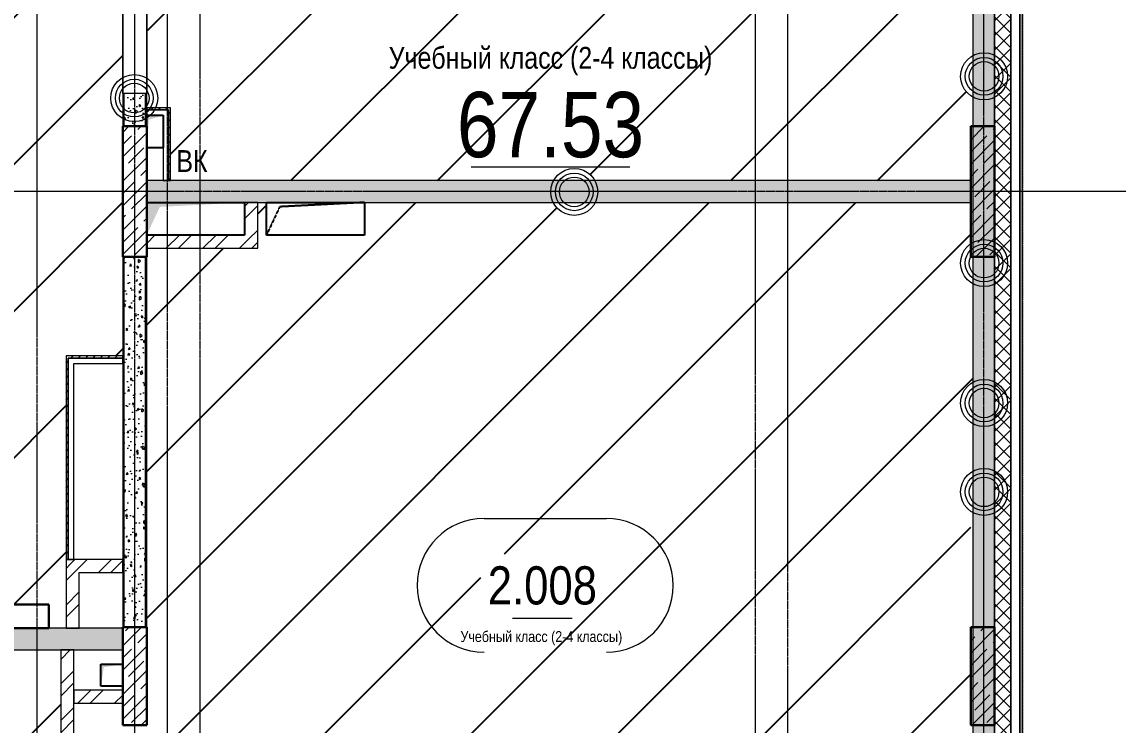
# Model space of a CAD drawing. Header units: millimetres. Extents: x 538266 to 1167394, y 114608 to 637157.
# Drawn here: x 840502 to 850572, y 160413 to 166871 of the extents above; entities that cross this region are included whole.
import ezdxf
from ezdxf.enums import TextEntityAlignment as Align

# ---------------------------------------------------------------- set-up
doc = ezdxf.new("R2010")
doc.units = ezdxf.units.MM
for name, pattern in [('CENTER2', [28.575, 19.05, -3.175, 3.175, -3.175]), ('DASHED', [19.05, 12.7, -6.35]), ('HIDDEN', [9.525, 6.35, -3.175]), ('HIDDEN2', [4.7625, 3.175, -1.5875])]:
    doc.linetypes.add(name, pattern=pattern)
doc.layers.get('Defpoints').update_dxf_attribs({"color": 140})
for name, color, linetype, lineweight, true_color in [('A-AREA', 7, 'Continuous', 15, 0x7f7f7f), ('МАГНИТЫ', 7, 'Continuous', 30, 0xd100d1), ('РД_Оси_100', 7, 'Continuous', 0, 0x525252), ('РД_проем_инж перемыч_фахверк', 7, 'Continuous', 18, 0xff1f1f)]:
    doc.layers.add(name, color=color, linetype=linetype, lineweight=lineweight, true_color=true_color)
for name, color, linetype, lineweight in [('АР_Area', 5, 'Continuous', 5), ('АР_Колонны', 70, 'Continuous', 30), ('АР_площадь пом', 5, 'Continuous', 5), ('АР_Стены ГКЛ', 1, 'Continuous', 15), ('АР_Стены ЖБ', 7, 'Continuous', 35), ('АР_Стены кирпич', 32, 'Continuous', 20), ('АР_Стены ПЕНОблок', 52, 'Continuous', 20), ('АР_Тонкая', 254, 'Continuous', 5), ('АР_Утеплитель', 31, 'Continuous', 0), ('АР_Штриховка', 8, 'Continuous', 0), ('ВК_Шахты', 5, 'Continuous', 9)]:
    doc.layers.add(name, color=color, linetype=linetype, lineweight=lineweight)
doc.layers.add('АР_Делит', color=120, linetype='Continuous', lineweight=0, plot=False)
doc.layers.add('РД_Проем', color=230, linetype='Continuous', lineweight=0, plot=False)
doc.layers.add('РД_Витраж_вн', color=7, linetype='Continuous', true_color=0x148aff)
doc.layers.add('ФВ-5', color=7, linetype='Continuous')
doc.styles.add('style1', font='ARIALN.TTF')
pattern_1 = [(95, (602274.53, 0), (140.09465, 117.55338), [19.05, -209.55]), (40, (602274.53, 0), (-160.01845, 110.17673), [15.24, -167.64058]), (145.45144, (602286.2, 9.8), (-19.9238, 227.7301), [16.19, -178.09024]), (91.1842, (602238.6, 35.92), (221.41024, 161.9534), [28.575, -314.325]), (141.63556, (602257.06, 49.42), (-7.0866, 342.82676), [24.28502, -267.1356]), (36.18415, (602238.6, 35.92), (-7.0866, 342.82676), [22.85997, -251.45973]), (66, (602265.55, 44.9), (179.51998, 34.89515), [19.05, -209.55]), (11, (602265.55, 44.9), (-86.53993, 173.9412), [15.24, -167.64]), (116.45145, (602280.51, 47.81), (92.98005, 208.83634), [16.19, -178.08994]), (82.5, (602274.53, 0), (-57.60547, 61.973414), [0, -165.608, 0, -170.18, 0, -168.275]), (52.5, (602274.53, 0), (-23.589727, 118.087), [0, -97.028, 0, -161.798, 0, -64.135]), (12.5, (602234.48, -40.05), (99.927863, 91.826196), [0, -63.5, 0, -198.12, 0, -262.89]), (2.5, (602216.52, -58.01), (86.763904, 122.72239), [0, -82.55, 0, -131.572, 0, -186.69])]

# ---------------------------------------------------------------- blocks, each defined once
blk = doc.blocks.new('MOK-МаркаПом_овал_ареал')
for p, q in [((-5.36, 6.14), (5.89, 6.14)), ((-2.75, -3), (2.75, -3))]:
    blk.add_line(p, q)
for centre, radius, start, end in [((-5.36, 0), 6.14, 90, 270), ((5.89, 0), 6.14, 270, 90), ((-7.41, 0), 7.16, 0, 0.001)]:
    blk.add_arc(centre, radius, start, end)
at = {"color": 0, "style": 'style1'}
blk.add_attdef('АР-ПОМЕЩЕНИЕ:НОМЕР', text='', height=3, dxfattribs=at).set_placement((0.26, 0), align=Align.MIDDLE)
at = {"layer": 'Defpoints', "color": 2, "style": 'style1'}
blk.add_attdef('АР-ПОМЕЩЕНИЕ:НАИМЕНОВАНИЕ', text='', height=1, dxfattribs=at).set_placement((-0.09, -4.81), align=Align.MIDDLE)
blk = doc.blocks.new('MOK-МаркаПомещения1')
at = {"layer": 'A-AREA', "color": 0}
blk.add_line((-3.651, -1.944), (3.649, -1.944), dxfattribs=at)
at = {"layer": 'A-AREA', "color": 0, "style": 'style1'}
blk.add_attdef('АР-ПОМЕЩЕНИЕ:ПЛОЩАДЬ', text='', height=3, dxfattribs=at).set_placement((0, 0), align=Align.MIDDLE)
at = {"layer": 'Defpoints', "style": 'style1', "flags": 8}
blk.add_attdef('АР-ПОМЕЩЕНИЕ:НАИМЕНОВАНИЕ', text='', height=1, dxfattribs=at).set_placement((0, 2.956), align=Align.MIDDLE)
blk = doc.blocks.new('2_этаж')
at = {"layer": 'АР_Стены ГКЛ', "linetype": 'Continuous', "lineweight": 0, "true_color": 0x000000}
h = blk.add_hatch(dxfattribs=at)
h.set_pattern_fill('ANSI31', color=18, scale=15, angle=-360, style=0)
h.set_pattern_definition([(45, (602274.53, 0), (-33.67596, 33.67596), [])])
h.paths.add_polyline_path([(685284, 166083), (685284, 166063), (685484, 166063), (685504, 166083)], flags=0)
h = blk.add_hatch(dxfattribs=at)
h.set_pattern_fill('ANSI31', color=18, scale=15, angle=-360, style=0)
h.set_pattern_definition([(45, (602274.53, 3e-11), (-33.67596, 33.67596), [])])
h.paths.add_polyline_path([(685504, 166083), (685484, 166063), (685484, 165413), (685504, 165413)], flags=0)
h = blk.add_hatch(dxfattribs=at)
h.set_pattern_fill('ANSI31', color=18, scale=15, style=0)
h.set_pattern_definition([(45, (602274.53, 1e-09), (-33.67596, 33.67596), [])])
h.paths.add_polyline_path([(684544, 163803), (684564, 163783), (685064, 163783), (685064, 163803)], flags=0)
h = blk.add_hatch(dxfattribs=at)
h.set_pattern_fill('ANSI31', color=18, scale=15, style=0)
h.set_pattern_definition([(45, (602274.53, -6e-11), (-33.67596, 33.67596), [])])
h.paths.add_polyline_path([(684544, 161933), (684564, 161933), (684564, 163783), (684544, 163803)], flags=0)
at = {"layer": 'АР_Штриховка', "linetype": 'Continuous', "lineweight": 0, "true_color": 0x000000}
h = blk.add_hatch(dxfattribs=at)
h.set_pattern_fill('AR-CONC', color=18, angle=-360, style=0)
h.set_pattern_definition([(50, (602274.53, 6e-11), (182.18467, -15.93909), [19.05, -209.55]), (355, (602274.53, 6e-11), (-35.24342, 191.05685), [15.24, -167.64058]), (100.45144, (602289.71, -1.33), (146.94125, 175.11775), [16.19001, -178.09024]), (46.1842, (602274.53, 50.8), (271.07904, -42.04233), [28.575, -314.325]), (96.63556, (602297.12, 47.3), (237.40413, 247.42612), [24.28502, -267.1356]), (351.18415, (602274.53, 50.8), (237.40413, 247.42612), [22.85997, -251.45973]), (21, (602299.93, 38.1), (151.61439, -102.2652), [19.05, -209.55]), (326, (602299.93, 38.1), (61.80203, 184.18797), [15.24, -167.64]), (71.451445, (602312.56, 29.58), (213.41642, 81.92277), [16.19001, -178.08994]), (37.5, (602274.53, 6e-11), (3.088603, 84.555039), [0, -165.608, 0, -170.18, 0, -168.275]), (7.5, (602274.53, 6e-11), (66.819663, 100.180575), [0, -97.028, 0, -161.798, 0, -64.135]), (327.5, (602217.89, 6e-11), (135.590595, -5.728744), [0, -63.5, 0, -198.12, 0, -262.89]), (317.5, (602192.49, 6e-11), (148.12918, 25.42649), [0, -82.55, 0, -131.572, 0, -186.69])])
h.paths.add_polyline_path([(693074, 190988), (692874, 191188), (692874, 156113), (693074, 156113)], flags=0)
h = blk.add_hatch(dxfattribs=at)
h.set_pattern_fill('ANSI37', color=18, scale=30, angle=-360, style=0)
h.set_pattern_definition([(45, (602274.53, 6e-11), (-67.35192, 67.35192), []), (135, (602274.53, 6e-11), (-67.35192, -67.35192), [])])
h.paths.add_polyline_path([(693224, 190838), (693074, 190988), (693074, 156113), (693224, 156113)], flags=0)
h = blk.add_hatch(dxfattribs=at)
h.set_pattern_fill('_U', color=18, angle=-360, style=0, pattern_type=0)
h.set_pattern_definition([(360, (602274.5291, 6e-11), (7e-16, 1), [])])
h.paths.add_polyline_path([(693329, 190733), (693304, 190758), (693304, 156113), (693329, 156113)], flags=0)
h = blk.add_hatch(dxfattribs=at)
h.set_pattern_fill('AR-CONC', color=18, angle=-315, style=0)
h.set_pattern_definition([(95, (602274.53, 0), (140.09465, 117.55338), [19.05, -209.55]), (40, (602274.53, 0), (-160.01845, 110.17673), [15.24, -167.64058]), (145.45144, (602286.2, 9.8), (-19.9238, 227.7301), [16.19, -178.09024]), (91.1842, (602238.6, 35.92), (221.41024, 161.9534), [28.575, -314.325]), (141.63556, (602257.06, 49.42), (-7.0866, 342.82676), [24.28502, -267.1356]), (36.18415, (602238.6, 35.92), (-7.0866, 342.82676), [22.85997, -251.45973]), (66, (602265.55, 44.9), (179.51998, 34.89515), [19.05, -209.55]), (11, (602265.55, 44.9), (-86.53993, 173.9412), [15.24, -167.64]), (116.45145, (602280.51, 47.81), (92.98005, 208.83634), [16.19, -178.08994]), (82.5, (602274.53, 0), (-57.60547, 61.973414), [0, -165.608, 0, -170.18, 0, -168.275]), (52.5, (602274.53, 0), (-23.589727, 118.087), [0, -97.028, 0, -161.798, 0, -64.135]), (12.5, (602234.48, -40.05), (99.927863, 91.826196), [0, -63.5, 0, -198.12, 0, -262.89]), (2.5, (602216.52, -58.01), (86.763904, 122.72239), [0, -82.55, 0, -131.572, 0, -186.69])])
h.paths.add_polyline_path([(685274, 169713), (685074, 169713), (685074, 169113), (685274, 169113)], flags=0)
h.paths.add_polyline_path([(685274, 166213), (685074, 166213), (685074, 165913), (685274, 165913)], flags=0)
h = blk.add_hatch(dxfattribs=at)
h.set_pattern_fill('AR-CONC', color=18, angle=405, style=0)
h.set_pattern_definition(pattern_1)
h.paths.add_polyline_path([(692854, 165213), (692854, 165413), (685284, 165413), (685284, 165213)], flags=0)
h = blk.add_hatch(dxfattribs=at)
h.set_pattern_fill('ANSI32', color=18, scale=25, angle=-360, style=0)
h.set_pattern_definition([(45, (602274.53, 3e-11), (-168.3798, 168.3798), []), (45, (602386.78, 3e-11), (-168.3798, 168.3798), [])])
h.paths.add_polyline_path([(686304, 165213), (686184, 165213), (686184, 164913), (686304, 164793)], flags=0)
h = blk.add_hatch(dxfattribs=at)
h.set_pattern_fill('ANSI32', color=18, scale=25, angle=-360, style=0)
h.set_pattern_definition([(45, (602274.53, 6e-11), (-168.3798, 168.3798), []), (45, (602386.78, 6e-11), (-168.3798, 168.3798), [])])
h.paths.add_polyline_path([(686304, 164793), (686184, 164913), (685284, 164913), (685284, 164793)], flags=0)
h = blk.add_hatch(dxfattribs=at)
h.set_pattern_fill('AR-CONC', color=18, angle=-315, style=0)
h.set_pattern_definition([(95, (602274.53, 3e-11), (140.09465, 117.55338), [19.05, -209.55]), (40, (602274.53, 3e-11), (-160.01845, 110.17673), [15.24, -167.64058]), (145.45144, (602286.2, 9.8), (-19.9238, 227.7301), [16.19, -178.09024]), (91.1842, (602238.6, 35.92), (221.41024, 161.9534), [28.575, -314.325]), (141.63556, (602257.06, 49.42), (-7.0866, 342.82676), [24.28502, -267.1356]), (36.18415, (602238.6, 35.92), (-7.0866, 342.82676), [22.85997, -251.45973]), (66, (602265.55, 44.9), (179.51998, 34.89515), [19.05, -209.55]), (11, (602265.55, 44.9), (-86.53993, 173.9412), [15.24, -167.64]), (116.45145, (602280.51, 47.81), (92.98005, 208.83634), [16.19, -178.08994]), (82.5, (602274.53, 3e-11), (-57.60547, 61.973414), [0, -165.608, 0, -170.18, 0, -168.275]), (52.5, (602274.53, 3e-11), (-23.589727, 118.087), [0, -97.028, 0, -161.798, 0, -64.135]), (12.5, (602234.48, -40.05), (99.927863, 91.826196), [0, -63.5, 0, -198.12, 0, -262.89]), (2.5, (602216.52, -58.01), (86.763904, 122.72239), [0, -82.55, 0, -131.572, 0, -186.69])])
h.paths.add_polyline_path([(685274, 164713), (685074, 164713), (685074, 161813), (685274, 161813)], flags=0)
h.paths.add_polyline_path([(685274, 161813), (685074, 161813), (685074, 161313), (685274, 161313)], flags=0)
h = blk.add_hatch(dxfattribs=at)
h.set_pattern_fill('ANSI32', color=18, scale=25, style=0)
h.set_pattern_definition([(45, (602274.53, -6e-11), (-168.3798, 168.3798), []), (45, (602386.78, -6e-11), (-168.3798, 168.3798), [])])
h.paths.add_polyline_path([(684664, 161813), (684544, 161933), (684544, 161303), (684664, 161303)], flags=0)
h = blk.add_hatch(dxfattribs=at)
h.set_pattern_fill('ANSI32', color=18, scale=25, style=0)
h.set_pattern_definition([(45, (602274.53, 0), (-168.3798, 168.3798), []), (45, (602386.78, 0), (-168.3798, 168.3798), [])])
h.paths.add_polyline_path([(684544, 161933), (684664, 161813), (685064, 161813), (685064, 161933)], flags=0)
h = blk.add_hatch(dxfattribs=at)
h.set_pattern_fill('AR-CONC', color=18, angle=405, style=0)
h.set_pattern_definition(pattern_1)
h.paths.add_polyline_path([(685064, 161103), (685064, 161303), (684664, 161303), (684664, 161103)], flags=0)
h.paths.add_polyline_path([(684664, 161103), (684664, 161303), (683844, 161303), (683844, 161103)], flags=0)
h.paths.add_polyline_path([(681844, 161103), (681844, 161303), (681184, 161303), (681184, 161103)], flags=0)
h.paths.add_polyline_path([(681184, 161103), (681184, 161303), (680774, 161303), (680724, 161237), (680774, 161103)], flags=0)
h = blk.add_hatch(dxfattribs=at)
h.set_pattern_fill('ANSI32', color=18, scale=25, style=0)
h.set_pattern_definition([(45, (602274.53, -3e-11), (-168.3798, 168.3798), []), (45, (602386.78, -3e-11), (-168.3798, 168.3798), [])])
h.paths.add_polyline_path([(684494, 158493), (684614, 158613), (684614, 158693), (684494, 158693)], flags=0)
h.paths.add_polyline_path([(684494, 159293), (684614, 159293), (684614, 159413), (684494, 159413)], flags=0)
h.paths.add_polyline_path([(684494, 160013), (684614, 160013), (684614, 161104), (684494, 161104)], flags=0)
h = blk.add_hatch(dxfattribs=at)
h.set_pattern_fill('ANSI32', color=18, scale=25, style=0)
h.set_pattern_definition([(45, (602274.53, 3e-09), (-168.3798, 168.3798), []), (45, (602386.78, 3e-09), (-168.3798, 168.3798), [])])
h.paths.add_polyline_path([(684614, 160733), (684614, 160613), (685064, 160613), (685064, 160733)], flags=0)
at = {"color": 18, "linetype": 'Continuous', "true_color": 0x000000}
for p, q in [((685284, 165713), (685284, 166013)), ((685284, 166013), (685434, 166013)), ((685284, 165713), (685284, 166013)), ((685284, 166013), (685434, 166013)), ((685434, 166013), (685434, 165713)), ((685434, 166013), (685434, 165713)), ((685434, 165713), (685284, 165713)), ((685434, 165713), (685284, 165713)), ((685284, 164913), (685284, 165213)), ((685284, 165213), (686184, 165213)), ((685284, 164913), (685284, 165213)), ((685284, 165213), (686184, 165213)), ((686184, 165213), (686184, 164913)), ((686184, 165213), (686184, 164913)), ((686184, 164913), (685284, 164913)), ((686184, 164913), (685284, 164913)), ((684864, 160772), (684864, 160972)), ((684864, 160972), (685064, 160972)), ((684864, 160772), (684864, 160972)), ((684864, 160972), (685064, 160972)), ((685064, 160972), (685064, 160772)), ((685064, 160972), (685064, 160772)), ((685064, 160772), (684864, 160772)), ((685064, 160772), (684864, 160772))]:
    blk.add_line(p, q, dxfattribs=at)
at = {"color": 18, "linetype": 'HIDDEN', "ltscale": 0.07, "true_color": 0x000000}
for p, q in [((686384, 165213), (687284, 165213)), ((686384, 164913), (686384, 165213)), ((686384, 165213), (687284, 165213)), ((686384, 164913), (686384, 165213)), ((686506, 165173), (686384, 164913)), ((686506, 165173), (686384, 164913)), ((687284, 165213), (686506, 165173)), ((687284, 165213), (686506, 165173)), ((687284, 165213), (687284, 164913)), ((687284, 165213), (687284, 164913)), ((687284, 164913), (686384, 164913)), ((687284, 164913), (686384, 164913))]:
    blk.add_line(p, q, dxfattribs=at)
at = {"color": 18, "linetype": 'Continuous', "true_color": 0x000000}
for points in [[(685284, 165713), (685284, 166013), (685304, 165972), (685434, 166013)], [(685284, 165713), (685284, 166013), (685304, 165972), (685434, 166013)], [(685284, 164913), (685284, 165213), (685405, 165172), (686184, 165213)], [(685284, 164913), (685284, 165213), (685405, 165172), (686184, 165213)], [(684864, 160772), (684864, 160972), (684890, 160944), (685064, 160972)], [(684864, 160772), (684864, 160972), (684890, 160944), (685064, 160972)]]:
    blk.add_solid(points, dxfattribs=at)
at = {"layer": 'АР_Делит', "color": 18, "true_color": 0x000000}
for centre, radius in [((692977, 166371), 216), ((692977, 166371), 173), ((692977, 166371), 136), ((685170, 166171), 216), ((685170, 166171), 173), ((685170, 166171), 136), ((689212, 165310), 216), ((689212, 165310), 173), ((689212, 165310), 136), ((692977, 164656), 216), ((692977, 164656), 173), ((692977, 164656), 136), ((692977, 163371), 216), ((692977, 163371), 173), ((692977, 163371), 136), ((692977, 162555), 216), ((692977, 162555), 173), ((692977, 162555), 136)]:
    blk.add_circle(centre, radius, dxfattribs=at)
at = {"layer": 'АР_Колонны', "color": 18, "linetype": 'HIDDEN2', "lineweight": 25, "true_color": 0x000000}
for p, q in [((685064, 165913), (685284, 165913)), ((685064, 164713), (685064, 165913)), ((685284, 165913), (685284, 164713)), ((692854, 165913), (693074, 165913)), ((692854, 164713), (692854, 165913)), ((693074, 165913), (693074, 164713)), ((685284, 164713), (685064, 164713)), ((693074, 164713), (692854, 164713)), ((685064, 161313), (685284, 161313)), ((685064, 160413), (685064, 161313)), ((685284, 161313), (685284, 160413)), ((692854, 161313), (693074, 161313)), ((692854, 160413), (692854, 161313)), ((693074, 161313), (693074, 160413)), ((685284, 160413), (685064, 160413)), ((693074, 160413), (692854, 160413))]:
    blk.add_line(p, q, dxfattribs=at)
at = {"layer": 'АР_Колонны', "color": 18, "linetype": 'Continuous', "lineweight": 15, "true_color": 0x000000}
for p, q in [((685284, 165913), (685064, 165913)), ((685064, 165913), (685064, 164713)), ((685284, 165913), (685064, 165913)), ((685064, 165913), (685064, 164713)), ((685284, 164713), (685284, 165913)), ((685284, 164713), (685284, 165913)), ((693074, 165913), (692854, 165913)), ((692854, 165913), (692854, 164713)), ((693074, 165913), (692854, 165913)), ((692854, 165913), (692854, 164713)), ((693074, 164713), (693074, 165913)), ((693074, 164713), (693074, 165913)), ((685064, 164713), (685284, 164713)), ((685064, 164713), (685284, 164713)), ((692854, 164713), (693074, 164713)), ((692854, 164713), (693074, 164713)), ((685284, 161313), (685064, 161313)), ((685064, 161313), (685064, 160413)), ((685284, 161313), (685064, 161313)), ((685064, 161313), (685064, 160413)), ((685284, 160413), (685284, 161313)), ((685284, 160413), (685284, 161313)), ((693074, 161313), (692854, 161313)), ((692854, 161313), (692854, 160413)), ((693074, 161313), (692854, 161313)), ((692854, 161313), (692854, 160413)), ((693074, 160413), (693074, 161313)), ((693074, 160413), (693074, 161313)), ((685064, 160413), (685284, 160413)), ((685064, 160413), (685284, 160413)), ((692854, 160413), (693074, 160413)), ((692854, 160413), (693074, 160413))]:
    blk.add_line(p, q, dxfattribs=at)
at = {"layer": 'АР_Стены ГКЛ', "color": 18, "linetype": 'Continuous', "lineweight": 5, "true_color": 0x000000}
for p, q in [((685284, 166083), (685284, 166063)), ((685504, 166083), (685284, 166083)), ((685284, 166063), (685284, 166013)), ((685484, 166063), (685284, 166063)), ((685284, 166063), (685484, 166063)), ((685484, 165413), (685484, 166063)), ((685484, 166063), (685484, 165413)), ((685504, 165413), (685504, 166083)), ((685284, 166013), (685434, 166013)), ((685434, 166013), (685434, 165413)), ((685434, 165413), (685484, 165413)), ((685484, 165413), (685504, 165413)), ((685064, 163803), (684544, 163803)), ((684544, 163803), (684544, 161933)), ((685064, 163783), (684564, 163783)), ((684564, 163783), (685064, 163783)), ((684564, 163783), (684564, 161933)), ((684564, 161933), (684564, 163783)), ((685064, 163783), (685064, 163803)), ((685064, 163733), (685064, 163783)), ((684614, 163733), (685064, 163733)), ((684614, 161933), (684614, 163733)), ((684544, 161933), (684564, 161933)), ((684564, 161933), (684614, 161933))]:
    blk.add_line(p, q, dxfattribs=at)
at = {"layer": 'АР_Стены ЖБ', "color": 18, "linetype": 'Continuous', "lineweight": 30, "true_color": 0x000000}
for p, q in [((685284, 165913), (685064, 165913)), ((685064, 165913), (685064, 164713)), ((685284, 164713), (685284, 165913)), ((693074, 165913), (692854, 165913)), ((692854, 165913), (692854, 164713)), ((693074, 164713), (693074, 165913)), ((685064, 164713), (685284, 164713)), ((692854, 164713), (693074, 164713)), ((685284, 161313), (685064, 161313)), ((685064, 161313), (685064, 160413)), ((685284, 160413), (685284, 161313)), ((693074, 161313), (692854, 161313)), ((692854, 161313), (692854, 160413)), ((693074, 160413), (693074, 161313)), ((685064, 160413), (685284, 160413)), ((692854, 160413), (693074, 160413))]:
    blk.add_line(p, q, dxfattribs=at)
at = {"layer": 'АР_Стены кирпич', "color": 18, "linetype": 'Continuous', "lineweight": 20, "true_color": 0x000000}
for p, q in [((686304, 165213), (686184, 165213)), ((686184, 165213), (686184, 164913)), ((686304, 164793), (686304, 165213)), ((686184, 164913), (685284, 164913)), ((685284, 164913), (685284, 164793)), ((685284, 164793), (686304, 164793)), ((684544, 161933), (684544, 161303)), ((685064, 161933), (684544, 161933)), ((685064, 161813), (685064, 161933)), ((684664, 161303), (684664, 161813)), ((684664, 161813), (685064, 161813)), ((684544, 161303), (684664, 161303)), ((684614, 161104), (684494, 161104)), ((684494, 161104), (684494, 160013)), ((684614, 160013), (684614, 161104)), ((684614, 160733), (684614, 160613)), ((685064, 160733), (684614, 160733)), ((685064, 160613), (685064, 160733)), ((684614, 160613), (685064, 160613))]:
    blk.add_line(p, q, dxfattribs=at)
at = {"layer": 'АР_Стены ПЕНОблок', "color": 18, "linetype": 'Continuous', "lineweight": 20, "true_color": 0x000000}
for p, q in [((692874, 191188), (692874, 156113)), ((693074, 156113), (693074, 190988)), ((685274, 166213), (685074, 166213)), ((685074, 166213), (685074, 165913)), ((685274, 165913), (685274, 166213)), ((685074, 165913), (685274, 165913)), ((692854, 165413), (685284, 165413)), ((685284, 165413), (685284, 165213)), ((692854, 165213), (692854, 165413)), ((685284, 165213), (692854, 165213)), ((685274, 164713), (685074, 164713)), ((685074, 164713), (685074, 161813)), ((685274, 161813), (685274, 164713)), ((685074, 161813), (685074, 161313)), ((685274, 161313), (685274, 161813)), ((684664, 161303), (683844, 161303)), ((685064, 161303), (684664, 161303)), ((685064, 161103), (685064, 161303)), ((685074, 161313), (685274, 161313)), ((683844, 161103), (684664, 161103)), ((684664, 161103), (685064, 161103))]:
    blk.add_line(p, q, dxfattribs=at)
at = {"layer": 'АР_Тонкая', "color": 18, "linetype": 'Continuous', "lineweight": 5, "true_color": 0x000000}
for p, q in [((693224, 190838), (693224, 156113)), ((693304, 156113), (693304, 190758)), ((693304, 190758), (693304, 156113)), ((693329, 156113), (693329, 190733))]:
    blk.add_line(p, q, dxfattribs=at)
at = {"layer": 'АР_Тонкая', "color": 18, "linetype": 'Continuous', "lineweight": 0, "true_color": 0x000000}
for p, q in [((685074, 166213), (685064, 166213)), ((685064, 166213), (685064, 165913)), ((685074, 165913), (685074, 166213)), ((685284, 166213), (685274, 166213)), ((685274, 166213), (685274, 165913)), ((685284, 165913), (685284, 166213)), ((685064, 165913), (685074, 165913)), ((685274, 165913), (685284, 165913)), ((685074, 164713), (685064, 164713)), ((685064, 164713), (685064, 161813)), ((685074, 161813), (685074, 164713)), ((685284, 164713), (685274, 164713)), ((685274, 164713), (685274, 161813)), ((685284, 161813), (685284, 164713)), ((685064, 161813), (685064, 161313)), ((685074, 161313), (685074, 161813)), ((685274, 161813), (685274, 161313)), ((685284, 161313), (685284, 161813)), ((685064, 161313), (685074, 161313)), ((685274, 161313), (685284, 161313))]:
    blk.add_line(p, q, dxfattribs=at)
at = {"layer": 'АР_Утеплитель', "color": 18, "linetype": 'Continuous', "lineweight": 0, "true_color": 0x000000}
for p, q in [((693074, 190988), (693074, 156113)), ((693224, 156113), (693224, 190838))]:
    blk.add_line(p, q, dxfattribs=at)
at = {"layer": 'АР_Штриховка', "color": 18, "linetype": 'Continuous', "lineweight": 5, "true_color": 0x000000}
for p, q in [((685064, 165856), (685120, 165913)), ((685174, 165854), (685174, 165854)), ((685202, 165882), (685233, 165913)), ((692854, 165789), (692978, 165913)), ((692854, 165901), (692866, 165913)), ((693031, 165854), (693031, 165854)), ((693059, 165882), (693074, 165896)), ((685064, 165632), (685284, 165852)), ((685064, 165744), (685145, 165826)), ((692854, 165564), (693074, 165784)), ((692863, 165686), (693003, 165826)), ((685117, 165573), (685258, 165714)), ((692975, 165573), (693074, 165672)), ((685064, 165407), (685284, 165627)), ((692854, 165340), (693074, 165560)), ((685089, 165545), (685089, 165545)), ((685230, 165461), (685284, 165515)), ((692854, 165452), (692919, 165517)), ((692947, 165545), (692947, 165545)), ((685064, 165295), (685174, 165405)), ((685064, 165183), (685284, 165403)), ((685202, 165433), (685202, 165433)), ((692891, 165265), (693031, 165405)), ((693059, 165433), (693059, 165433)), ((685145, 165153), (685284, 165291)), ((692854, 165115), (693074, 165335)), ((685064, 164958), (685284, 165178)), ((692863, 165237), (692863, 165237)), ((693003, 165153), (693074, 165223)), ((685064, 165071), (685089, 165096)), ((685117, 165124), (685117, 165124)), ((685258, 165040), (685284, 165066)), ((692854, 164891), (693074, 165111)), ((692854, 165003), (692947, 165096)), ((692975, 165124), (692975, 165124)), ((685064, 164846), (685202, 164984)), ((685064, 164734), (685284, 164954)), ((685230, 165012), (685230, 165012)), ((692919, 164844), (693059, 164984)), ((692901, 164713), (693074, 164886)), ((685174, 164732), (685284, 164842)), ((692854, 164778), (692863, 164788)), ((692891, 164816), (692891, 164816)), ((693031, 164732), (693074, 164774)), ((685267, 164713), (685284, 164729)), ((685064, 161142), (685235, 161313)), ((685089, 161280), (685123, 161313)), ((685202, 161168), (685284, 161250)), ((692854, 161299), (692868, 161313)), ((692854, 161074), (693074, 161294)), ((692854, 161186), (692891, 161224)), ((692919, 161252), (692919, 161252)), ((692947, 161280), (692981, 161313)), ((685064, 160917), (685284, 161137)), ((685174, 161139), (685174, 161139)), ((693031, 161139), (693031, 161139)), ((693059, 161168), (693074, 161182)), ((685064, 161030), (685145, 161111)), ((692854, 160850), (693074, 161070)), ((692863, 160971), (693003, 161111)), ((685117, 160859), (685258, 160999)), ((692975, 160859), (693074, 160957)), ((685064, 160693), (685284, 160913)), ((685089, 160831), (685089, 160831)), ((692854, 160625), (693074, 160845)), ((692947, 160831), (692947, 160831)), ((685202, 160719), (685202, 160719)), ((685230, 160747), (685284, 160801)), ((692854, 160737), (692919, 160803)), ((693059, 160719), (693059, 160719)), ((685064, 160581), (685174, 160690)), ((685064, 160468), (685284, 160688)), ((692866, 160413), (693074, 160621)), ((692891, 160550), (693031, 160690)), ((685145, 160438), (685284, 160576)), ((692863, 160522), (692863, 160522)), ((685233, 160413), (685284, 160464)), ((693003, 160438), (693074, 160508))]:
    blk.add_line(p, q, dxfattribs=at)
at = {"layer": 'МАГНИТЫ', "color": 18, "true_color": 0x000000}
for p, q in [((684384, 161520), (683964, 161520)), ((684384, 161303), (684384, 161520)), ((683964, 161303), (684384, 161303))]:
    blk.add_line(p, q, dxfattribs=at)
at = {"layer": 'РД_Витраж_вн', "color": 18, "linetype": 'Continuous', "lineweight": 15, "true_color": 0x000000}
for p, q in [((685064, 166213), (685064, 169113)), ((685284, 166213), (685284, 169113))]:
    blk.add_line(p, q, dxfattribs=at)
at = {"layer": 'РД_Проем', "color": 18, "linetype": 'Continuous', "lineweight": 15, "true_color": 0x000000}
for p, q in [((685064, 166213), (685064, 169113)), ((685284, 166213), (685284, 169113))]:
    blk.add_line(p, q, dxfattribs=at)
at = {"layer": 'РД_проем_инж перемыч_фахверк', "color": 18, "linetype": 'Continuous', "lineweight": 15, "true_color": 0x000000}
for p, q in [((685064, 169113), (685064, 166213)), ((685284, 169113), (685284, 166213))]:
    blk.add_line(p, q, dxfattribs=at)
at = {"layer": 'АР_Area', "color": 18, "linetype": 'Continuous', "lineweight": 15, "true_color": 0x000000}
ref = blk.add_blockref('MOK-МаркаПом_овал_ареал', (688919, 161696), dxfattribs=dict(at, xscale=100, yscale=100, zscale=100))
ref.add_attrib('АР-ПОМЕЩЕНИЕ:НОМЕР', '2.008', dxfattribs={"layer": '0', "color": 0, "height": 350, "style": 'style1'}).set_placement((688919, 161696), align=Align.MIDDLE)
ref.add_attrib('АР-ПОМЕЩЕНИЕ:НАИМЕНОВАНИЕ', 'Учебный класс (2-4 классы)', dxfattribs={"layer": 'Defpoints', "color": 2, "height": 100, "style": 'style1'}).set_placement((688910, 161215), align=Align.MIDDLE)
at = {"layer": 'АР_площадь пом', "color": 18, "linetype": 'Continuous', "lineweight": 15, "true_color": 0x000000}
ref = blk.add_blockref('MOK-МаркаПомещения1', (688994, 165928), dxfattribs=dict(at, xscale=200, yscale=200, zscale=100))
ref.add_attrib('АР-ПОМЕЩЕНИЕ:НАИМЕНОВАНИЕ', 'Учебный класс (2-4 классы)', dxfattribs={"layer": 'Defpoints', "height": 200, "style": 'style1'}).set_placement((688994, 166519), align=Align.MIDDLE)
ref.add_attrib('АР-ПОМЕЩЕНИЕ:ПЛОЩАДЬ', '67.53', dxfattribs={"layer": 'A-AREA', "color": 0, "height": 600, "style": 'style1'}).set_placement((688994, 165928), align=Align.MIDDLE)
at = {"layer": 'Defpoints', "color": 18, "true_color": 0x000000, "style": 'style1'}
for p in [(677971, 219836), (678101, 211681)]:
    blk.add_attdef('АР-ПОМЕЩЕНИЕ:НАИМЕНОВАНИЕ', text='', height=100, dxfattribs=at).set_placement(p, align=Align.MIDDLE)
at = {"layer": 'ВК_Шахты', "color": 18, "true_color": 0x000000, "style": 'style1'}
blk.add_text('ВК', height=200, dxfattribs=at).set_placement((685557, 165493))
blk = doc.blocks.new('СОШ_2200_АР_ОСИ_М100_28.05.24')
at = {"layer": 'АР_Делит', "color": 251, "linetype": 'DASHED', "true_color": 0x636466}
blk.add_lwpolyline([(114955, 135155), (114955, -355), (93595.036, -355), (93595.036, 13855), (94145, 13855), (94145, 68320), (66055, 68320), (66055, 13857.73), (83455, 13857.73), (83455, -355), (45245, -355), (45245, 13145), (44695, 13145), (44695, 26755), (45245, 26755), (45245, 68320), (20455, 68320), (20455, 26755), (27955, 26755), (27955, 13145), (-355, 13145), (-355, 100855)], dxfattribs=at)
at = {"layer": 'РД_Оси_100', "color": 251, "linetype": 'CENTER2', "true_color": 0x636466}
for p, q in [((20100, -6155), (20100, 139938.679)), ((29555, 42900), (-5954.958, 42900))]:
    blk.add_line(p, q, dxfattribs=at)
for points in [[(11400, 139938.679), (11400, -6155)], [(12000.12, -6155), (12300, -5755), (12300, 139538.679), (12000, 139938.679)], [(12600, -6155), (12600, 139938.679)], [(13200, -6155), (12900, -5755), (12900, 139538.679), (13220.167, 139939.357)], [(17850, 139938.679), (18000, 139538.679), (18000, -6194.092)], [(18300, -6196.31), (18300, 139538.679), (18450, 139938.679)]]:
    blk.add_lwpolyline(points, dxfattribs=at)

msp = doc.modelspace()

# ---------------------------------------------------------------- hatches: boundary and pattern name
at = {"layer": 'ФВ-5'}
h = msp.add_hatch(dxfattribs=at)
h.set_pattern_fill('ANSI31', color=3, scale=300)
h.paths.add_polyline_path([(841428, 183313), (841428, 183503), (841438, 183723), (842638, 183723), (842638, 183723), (845388, 183723, -0.582884), (845764, 183723), (849218, 183723), (849218, 183894, -0.245742), (849125, 184071, -0.27475), (849238, 184261), (849238, 187413), (849218, 187413), (849218, 188313), (849225, 189373, -0.256612), (849125, 189555, -0.27475), (849238, 189745), (849238, 189788), (845958, 189788), (845958, 190688), (845958, 190938), (843958, 190938), (843958, 190688), (843183, 190688), (843183, 187833), (843458, 187357), (843436, 187344), (843436, 187345, -0.120105), (843183, 187283), (843183, 187113), (843458, 186637), (843436, 186624), (843436, 186625, -0.120105), (843183, 186563), (843183, 186538), (843183, 186188), (842263, 186188), (838818, 186188), (838818, 185768), (837148, 185768), (837148, 185313), (837148, 183863, -1), (837748, 183863, -1), (837148, 183863), (837148, 182560, -0.270169), (837258, 182371, -0.270169), (837148, 182183), (837148, 182013), (837148, 181113), (837148, 177613), (837148, 176413), (837148, 176343, -0.270169), (837258, 176155, -0.270169), (837148, 175967), (837148, 174373, -0.877544), (837738, 174295, -0.877544), (837148, 174218), (837148, 173360, -0.270169), (837258, 173171, -0.270169), (837148, 172983), (837148, 172713), (837148, 171813), (837148, 168313), (837148, 167113), (837148, 167043, -0.270169), (837258, 166855, -0.270169), (837148, 166667), (837155, 164966, -1), (837755, 164966, -1), (837155, 164966), (837149, 164059, -0.268686), (837258, 163871, -0.270169), (837148, 163683), (837148, 163413), (837148, 162513), (837148, 161933), (837668, 161933), (837668, 161520), (838088, 161520), (838088, 161408, -0.387495), (838359, 161303), (840056, 161303, -0.387495), (840328, 161408), (840328, 161520), (840748, 161520), (840748, 161303), (840908, 161303), (840908, 161933), (840908, 163803), (841428, 163803), (841428, 164713), (841428, 165913), (841428, 165983, -0.270169), (841318, 166171, -0.270169), (841428, 166360), (841428, 168967, -0.270169), (841318, 169155, -0.270169), (841428, 169343), (841428, 169713), (841428, 170613), (841428, 172613), (841428, 172638, -0.120105), (841175, 172700), (841174, 172699), (841153, 172712), (841428, 173188), (841428, 173438, -0.120105), (841175, 173500), (841174, 173499), (841153, 173512), (841428, 173988), (841428, 174163), (841428, 175063), (841428, 176373), (841428, 176563), (841428, 177863), (841428, 178438), (841208, 178438), (841208, 178728), (841428, 178728), (841428, 178863), (841428, 179963), (841428, 179964), (841428, 180863), (841428, 180863)])
h = msp.add_hatch(dxfattribs=at)
h.set_pattern_fill('ANSI31', color=3, scale=300)
h.paths.add_polyline_path([(849238, 163561), (849238, 164466, -0.27475), (849125, 164656, -0.245742), (849218, 164833), (849218, 165213), (845769, 165213, -0.618518), (845382, 165213), (843648, 165213), (843648, 164913), (842748, 164913), (842748, 165213), (842668, 165213), (842668, 164793), (841648, 164793), (841648, 164713), (841648, 161813), (841648, 161313), (841648, 160413), (841648, 158613), (841648, 158389, -0.260437), (841751, 158205, -0.260437), (841648, 158021), (841648, 157056, -0.260437), (841751, 156871, -0.260437), (841648, 156687), (841648, 156333), (842018, 156333), (842018, 156113), (849238, 156113), (849238, 156881, -0.27475), (849125, 157071, -0.27475), (849238, 157261), (849238, 160413), (849218, 160413), (849218, 161313), (849219, 162377, -0.246803), (849125, 162555, -0.27475), (849238, 162745), (849238, 163181, -0.27475), (849125, 163371, -0.27475)])
h.paths.add_polyline_path([(845559, 161396), (845009, 161396, -1), (845009, 161996), (845559, 161996, -1)], flags=16)
h.paths.add_polyline_path([(842292, 157559, -1), (841692, 157559, -1)], flags=16)
h.paths.add_polyline_path([(849125, 171856, -0.27475), (849238, 172046), (849238, 172481, -0.27475), (849125, 172671, -0.27475), (849238, 172861), (849238, 173766, -0.27475), (849125, 173956, -0.27475), (849238, 174146), (849238, 174163), (849218, 174163), (849218, 174513), (844058, 174513), (844058, 174513), (844058, 174213), (843158, 174213), (843158, 174513), (843078, 174513), (843078, 174093), (842058, 174093), (842058, 173373), (842058, 172433), (841648, 172433), (841648, 172363), (841648, 170613), (841648, 169713), (841648, 169339, -0.260437), (841751, 169155, -0.260437), (841648, 168971), (841671, 167335, -1), (842271, 167335, -1), (841671, 167335), (841651, 166354, -0.256246), (841751, 166171, -0.105217), (841732, 166083), (841868, 166083), (841868, 165413), (845386, 165413, -0.594367), (845766, 165413), (849218, 165413), (849218, 165913), (849218, 166193, -0.246072), (849125, 166371, -0.27475), (849238, 166561), (849238, 169713), (849214, 169713), (849218, 169718), (849218, 170613), (849219, 171677, -0.247282)])
h.paths.add_polyline_path([(845616, 168701), (845066, 168701, -1), (845066, 169301), (845616, 169301, -1)], flags=16)
h.paths.add_polyline_path([(836928, 171813), (836928, 172713), (836928, 172987, -0.260437), (836825, 173171, -0.260437), (836928, 173356), (836928, 175971, -0.260437), (836825, 176155, -0.260437), (836928, 176339), (836928, 176413), (836928, 176913), (833193, 176913, -0.618518), (832806, 176913), (829361, 176913), (829358, 176911), (829358, 176413), (829358, 176237, -0.255873), (829458, 176055, -0.284268), (829338, 175862), (829338, 172713), (829358, 172713), (829358, 171813), (829357, 170754, -0.256632), (829458, 170571, -0.284268), (829338, 170378), (829338, 169949, -0.284268), (829458, 169755, -0.284268), (829338, 169562), (829338, 168665, -0.284268), (829458, 168471, -0.255743), (829358, 168289), (829358, 167813), (832810, 167813, -0.594367), (833190, 167813), (834928, 167813), (834928, 168113), (835828, 168113), (835828, 167813), (835908, 167813), (835908, 168233), (836928, 168233), (836928, 168313)])
h.paths.add_polyline_path([(832552, 172651), (832002, 172651, -1), (832002, 173251), (832552, 173251, -1)], flags=16)
h.paths.add_polyline_path([(836928, 166671, -0.260437), (836825, 166855, -0.105217), (836844, 166943), (836708, 166943), (836708, 167613), (833193, 167613, -0.618518), (832806, 167613), (829358, 167613), (829358, 167113), (829358, 166937, -0.255913), (829458, 166755, -0.284268), (829338, 166562), (829338, 163413), (829358, 163413), (829358, 162513), (829357, 161454, -0.256955), (829458, 161271, -0.284268), (829338, 161078), (829338, 160649, -0.284268), (829458, 160455, -0.284268), (829338, 160262), (829338, 159365, -0.284268), (829458, 159171, -0.255743), (829358, 158989), (829358, 158513), (832810, 158513, -0.59466), (833190, 158513), (834928, 158513), (834928, 158513), (834928, 158813), (835828, 158813), (835828, 158513), (835908, 158513), (835908, 158933), (836928, 158933), (836928, 159013), (836928, 159543), (836928, 161303), (836928, 161813), (836928, 162513), (836928, 163413), (836928, 163687, -0.260437), (836825, 163871, -0.260437), (836928, 164056)])
h.paths.add_polyline_path([(832518, 163600), (831968, 163600, -1), (831968, 164200), (832518, 164200, -1)], flags=16)
h = msp.add_hatch(dxfattribs=at)
h.set_pattern_fill('ANSI31', color=3, scale=300)
h.paths.add_polyline_path([(856938, 141853), (856718, 141633), (856718, 141594), (856418, 141594), (856418, 142494), (856718, 142494), (856718, 142082), (856938, 142302), (856938, 143613), (856038, 143613), (856038, 143603), (853264, 143603, -0.558775), (852896, 143603), (851388, 143603, -0.414214), (851688, 143303, -1), (851088, 143303, -0.414214), (851388, 143603), (850280, 143603, -0.558775), (849912, 143603), (849138, 143603), (848238, 143603), (847308, 143603), (847308, 143383), (846938, 143383), (846938, 143453), (846938, 143603), (846438, 143603), (846438, 142703), (846738, 142703), (846738, 142583), (846318, 142583), (846318, 143603), (845838, 143603), (842358, 143603), (842358, 143383), (842068, 143383), (842068, 143603), (841438, 143603), (839883, 143603, -0.333315), (840099, 143315, -1), (839499, 143315, -0.333315), (839715, 143603), (838680, 143603, -0.558775), (838312, 143603), (837508, 143603), (837508, 143383), (837138, 143383), (837138, 141363), (837148, 141363), (837148, 140163), (837138, 136013), (837202, 136013, -0.618518), (837589, 136013), (840886, 136013, -0.618518), (841273, 136013), (841438, 136013), (841438, 136033), (842314, 136033, -0.582347), (842689, 136013), (843586, 136013, -0.618518), (843973, 136013), (844402, 136013, -0.618518), (844789, 136013), (845838, 136013), (845838, 136033), (847038, 136033), (848238, 136031), (848238, 136033), (849138, 136033), (850196, 136030, -0.587964), (850573, 136013), (851002, 136013, -0.618518), (851389, 136013), (852286, 136013, -0.618518), (852673, 136013), (853102, 136013, -0.618518), (853489, 136013), (855286, 136013, -0.618518), (855673, 136013), (856037, 136013), (856038, 136014), (856038, 136313), (856786, 136313), (856938, 136465)])
h.paths.add_polyline_path([(851418, 140993), (851968, 140993, -1), (851968, 140393), (851418, 140393, -1)], flags=16)
h.paths.add_polyline_path([(847058, 139675, -1), (846625, 139675, -1)], flags=16)
h.paths.add_polyline_path([(847014, 139675, -1), (846668, 139675, -1)], flags=0)
h.paths.add_polyline_path([(846977, 139675, -1), (846705, 139675, -1)], flags=0)
h.paths.add_polyline_path([(846738, 141603), (846438, 141603), (846438, 142503), (846738, 142503)], flags=16)
h.paths.add_polyline_path([(844344, 140389), (843794, 140389, -1), (843794, 140989), (844344, 140989, -1)], flags=16)
h.paths.add_polyline_path([(836345, 144457, -0.893187), (836938, 144525), (836938, 145103), (835938, 145103), (833188, 145103, -0.582884), (832812, 145103), (829358, 145103), (829358, 144737, -0.255743), (829458, 144555, -0.284268), (829338, 144362), (829338, 141213), (829358, 141213), (829358, 140313), (829351, 139257, -0.265015), (829458, 139071, -0.284268), (829338, 138878), (829338, 138449, -0.284268), (829458, 138255, -0.284268), (829338, 138062), (829338, 137013), (829358, 137013), (829358, 136033), (835938, 136033), (836938, 136033), (836938, 139613), (836628, 139613), (836628, 140513), (836928, 140513), (836928, 140893), (836508, 140893), (836508, 142033), (836938, 142033), (836938, 143618, -0.284268), (836818, 143811, -0.284268), (836938, 144005), (836938, 144390, -0.893187)])
h.paths.add_polyline_path([(840538, 148013), (840538, 150213), (840538, 150413), (840538, 151713), (840538, 156113), (841188, 156113), (841188, 156333), (841428, 156333), (841428, 156683, -0.270169), (841318, 156871, -0.270169), (841428, 157060), (841428, 158017, -0.270169), (841318, 158205, -0.270169), (841428, 158393), (841428, 158493), (840858, 158493), (840858, 158718), (840583, 159195), (840604, 159207), (840605, 159207, -0.120105), (840858, 159268), (840858, 159293), (840858, 159438), (840583, 159915), (840604, 159927), (840605, 159927, -0.120105), (840858, 159988), (840858, 160013), (840858, 161103), (840440, 161103, -0.594367), (840060, 161103), (838657, 161080, -0.414214), (838957, 160780, -1), (838357, 160780, -0.414214), (838657, 161080), (838352, 161096, -0.581306), (837976, 161103), (837868, 161103), (837868, 159543), (837868, 158590), (837148, 158590), (837148, 157813), (837148, 157743, -0.270169), (837258, 157555, -0.270169), (837148, 157367), (837148, 155699, -0.910455), (837743, 155644, -0.910455), (837148, 155588), (837148, 154760, -0.270169), (837258, 154571, -0.270169), (837148, 154383), (837148, 154113), (837148, 153213), (837148, 149223), (837138, 149003), (835938, 149003), (829358, 149003), (829358, 148637, -0.255743), (829458, 148455, -0.284268), (829338, 148262), (829338, 146165, -0.284268), (829458, 145971, -0.255743), (829358, 145789), (829358, 145693), (829578, 145693), (829578, 145323), (832816, 145323, -0.558775), (833184, 145323), (835938, 145323), (835938, 145603), (837138, 145603), (837138, 145290), (837138, 145290), (837138, 145103), (837138, 144001, -0.259982), (837250, 143823), (838308, 143823, -0.582884), (838684, 143823), (841438, 143823), (841439, 143823), (842338, 143823), (845838, 143823), (847038, 143823), (848238, 143823), (849138, 143823), (849908, 143823, -0.582884), (850284, 143823), (852892, 143823, -0.582884), (853268, 143823), (855158, 143823), (855158, 144113), (855783, 144113), (856038, 144113), (856038, 144113), (856728, 144113), (856738, 144123), (856738, 148413), (856038, 148413), (856038, 148713), (855170, 148713, -0.594367), (854790, 148713), (851786, 148713, -0.32294), (851558, 148604), (851558, 147814), (851243, 147814), (850767, 147539), (850754, 147560), (850755, 147561, -0.120105), (850693, 147814), (850668, 147814), (850523, 147814), (850047, 147538), (850034, 147560), (850035, 147560, -0.120105), (849973, 147813), (849948, 147813), (849638, 147813), (849438, 147813), (849238, 147813), (847538, 147813), (840538, 147813)])
h.paths.add_polyline_path([(836928, 154113), (836928, 154387, -0.260437), (836825, 154571, -0.260437), (836928, 154756), (836928, 157371, -0.260437), (836825, 157555, -0.260437), (836928, 157739), (836928, 157813), (836928, 158313), (833193, 158313, -0.618224), (832806, 158313), (829578, 158313), (829578, 157743), (829338, 157743), (829338, 157649, -0.284268), (829458, 157455, -0.284268), (829338, 157262), (829338, 154113), (829358, 154113), (829358, 153213), (829357, 152154, -0.25765), (829458, 151971, -0.284268), (829338, 151778), (829338, 151349, -0.284268), (829458, 151155, -0.284268), (829338, 150962), (829338, 150065, -0.284268), (829458, 149871, -0.255743), (829358, 149689), (829358, 149223), (834728, 149223), (834728, 149523), (835628, 149523), (835628, 149223), (835708, 149223), (835708, 149643), (836928, 149643), (836928, 153213)], flags=17)

# ---------------------------------------------------------------- block references
msp.add_blockref('2_этаж', (156364, 0))
at = {"layer": 'РД_Оси_100'}
msp.add_blockref('СОШ_2200_АР_ОСИ_М100_28.05.24', (829238, 122413), dxfattribs=at)

doc.saveas('drawing.dxf')
